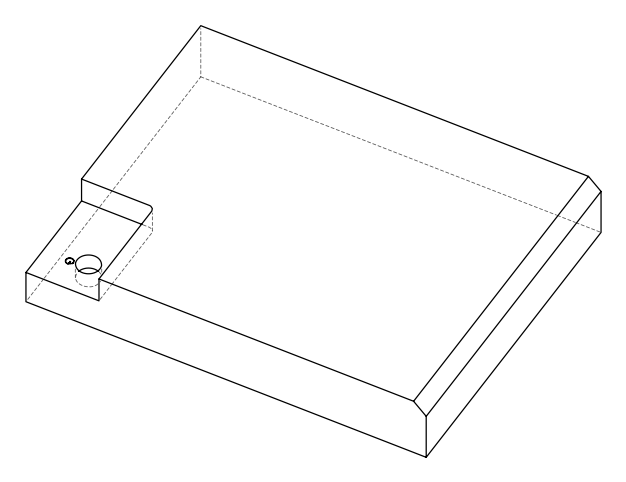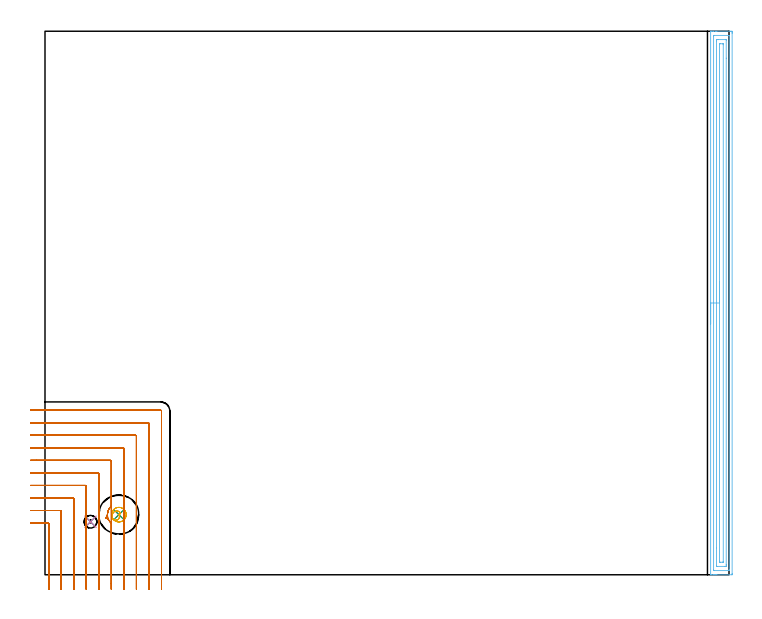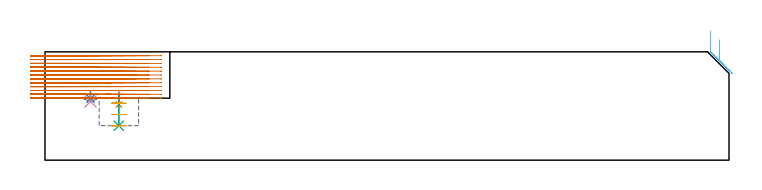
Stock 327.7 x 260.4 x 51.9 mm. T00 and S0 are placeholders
(PLAN: 7 operations, 5 tool changes, 34.7 min)
(1 SPOT_DRILL | STEP1POCKET | NXT0321_9005460120000 | 0.05 min | 2687 mm3)
(2 SPOT_DRILL_1 | STEP1POCKET_1 | NXT0321_9005460120000 | 0.03 min | 2379 mm3)
(3 DRILL_BLIND_HOLE_INTO_CENTER | STEP1POCKET | NXT0301_128 | 0.07 min | 1185 mm3)
(4 DRILL_BLIND_HOLE_INTO_CENTER_1 | STEP1POCKET_1 | NXT0301_032 | 0.02 min | 38 mm3)
(5 MILL_ROUGH_BLIND_HOLE_CONTOUR | STEP1POCKET | UGT0201_129 | Spiral | 0.44 min | 4378 mm3)
(6 AREA_MILL | FG_CHAMFER_SURFACE | UGT0205_001 | 8.56 min | 13813 mm3)
(7 MILL_CORNER_NOTCH_RECTANGULAR | CORNER_NOTCH_RECTANGULAR | NXT0201_009 | Follow Part, ap 2, ae 75% | 25.55 min | 102899 mm3)
(TOOL NXT0321_9005460120000 | NC Spot Drill, 142deg, 12mm, Carbide, Uncoated | D12 PA142 FL30 Z2)
(TOOL NXT0301_128 | Carbide Drill 12mm [861.1-1200-036A1-GP GC34] | D12 PA150 FL37.4 Z2)
(TOOL NXT0301_032 | Carbide Drill 6.1mm [860.1-0610-031A1-MM 2214] | D6.1 PA140 FL53 Z2)
(TOOL UGT0201_129 | Carbide End Mill 11.9 | D11.9 FL15 Z4)
(TOOL UGT0205_001 | Chamfer Mill 20 x 3 x 45 deg. | D20 FL50 Z2)
(TOOL NXT0201_009 | ENDMILL 8mm [2P460-0800-NA 1630] | D8 FL26 Z6)
(OP 1 SPOT_DRILL)
G17 G21 G94 G90
T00 M6
G54
G17 G0 G90 X35.4 Y28.8 S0 M3
G43 Z61.9 H0
G94 G81 G98 Z26.7 F250. R32.7
G80
M5
M2
(OP 2 SPOT_DRILL_1)
G17 G21 G94 G90
T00 M6
G54
G17 G0 G90 X21.8 Y25.4 S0 M3
G43 Z61.9 H0
G94 G81 G98 Z29.437 F250. R32.7
G80
M5
M2
(OP 3 DRILL_BLIND_HOLE_INTO_CENTER)
G17 G21 G94 G90
T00 M6
G54
G17 G0 G90 X35.4 Y28.8 S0 M3
G43 Z61.9 H1
G94 G81 G98 Z16.5 F250. R31.7
G80
M5
M2
(OP 4 DRILL_BLIND_HOLE_INTO_CENTER_1)
G17 G21 G94 G90
T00 M6
G54
G17 G0 G90 X21.8 Y25.4 S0 M3
G43 Z61.9 H1
G94 G81 G98 Z28.1 F250. R31.7
G80
M5
M2
(OP 5 MILL_ROUGH_BLIND_HOLE_CONTOUR)
G17 G21 G94 G90
T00 M6
G54
G17 G0 G90 X35.4 Y28.8 S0 M3
G43 Z61.9 H0
Z27.3
G94 G3 X35.943 Y29.519 R0.565 F250.
X34.921 Y30.483 R1.372
X32.504 Y29.552 R2.339
X32.424 Y26.957 R2.349
X37.243 Y25.824 R3.5
X32.424 Y26.957 R-3.5
X34.833 Y26.391 R1.75
X35.4 Y28.8 R1.75
G0 Z21.9
G3 X35.943 Y29.519 R0.565
X34.921 Y30.483 R1.372
X32.504 Y29.552 R2.339
X32.424 Y26.957 R2.349
X37.243 Y25.824 R3.5
X32.424 Y26.957 R-3.5
X34.833 Y26.391 R1.75
X35.4 Y28.8 R1.75
G0 Z16.5
G3 X35.943 Y29.519 R0.565
X34.921 Y30.483 R1.372
X32.504 Y29.552 R2.339
X32.424 Y26.957 R2.349
X37.243 Y25.824 R3.5
X32.424 Y26.957 R-3.5
X34.833 Y26.391 R1.75
X35.4 Y28.8 R1.75
G0 Z61.9
M5
M2
(OP 6 AREA_MILL)
G17 G21 G94 G90
T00 M6
G54
G17 G0 G90 X318.9 Y120.2 S1061 M3
G43 Z61.9 H0
G94 G1 Y120.238 Z61.028 F250.
Y120.352 Z60.163
Y120.541 Z59.312
Y120.803 Z58.48
Y121.137 Z57.674
Y121.54 Z56.9
Y122.009 Z56.164
Y122.54 Z55.472
Y123.129 Z54.829
Y123.772 Z54.239
Y124.464 Z53.708
Y125.2 Z53.24
Y125.974 Z52.837
Y126.78 Z52.503
Y127.612 Z52.241
Y128.464 Z52.052
Y129.328 Z51.938
Y130.2 Z51.9
Y260.225
X318.902 Y260.39 Z51.888
X319.033 Y260.397 Z51.76
X319.17 Y260.4 Z51.629
X319.432 Z51.367
X320.118 Z50.677
X321.335 Z49.462
X321.866 Z48.929
X328.248 Z42.549
X328.856 Y260.394 Z41.942
X329.193 Y260.39 Z41.604
X329.197 Y260.127 Z41.602
X329.199 Y259.778 Z41.601
X329.2 Y259.426 Z41.6
Y0.622
X329.195 Y0.075 Z41.603
X329.192 Y0.01 Z41.606
X329.121 Y0. Z41.676
X321.866 Z48.929
X321.335 Z49.462
X320.992 Z49.804
X320.461 Z50.335
X320.118 Z50.677
X319.17 Z51.63
X319.034 Y0.001 Z51.758
X318.978 Y0.003 Z51.813
X318.903 Y0.01 Z51.888
X318.9 Y0.175 Z51.9
Y130.2
X320.314 Z50.486
X320.315 Y257.991 Z50.485
X320.318 Y258.337 Z50.482
X320.321 Y258.378 Z50.479
X320.323 Y258.39 Z50.477
X320.352 Y258.393 Z50.448
X320.458 Y258.397 Z50.342
X320.592 Y258.4 Z50.208
X327.582 Z43.218
X327.737 Y258.397 Z43.063
X327.768 Y258.394 Z43.032
X327.778 Y258.39 Z43.022
X327.781 Y258.381 Z43.019
X327.783 Y258.344 Z43.017
X327.785 Y258.192 Z43.015
Y2.409
X327.782 Y2.063 Z43.018
X327.779 Y2.022 Z43.021
X327.777 Y2.01 Z43.023
X327.748 Y2.007 Z43.052
X327.642 Y2.003 Z43.158
X327.508 Y2. Z43.292
X320.518 Z50.282
X320.363 Y2.003 Z50.437
X320.332 Y2.006 Z50.468
X320.322 Y2.01 Z50.478
X320.319 Y2.02 Z50.481
X320.317 Y2.056 Z50.483
X320.315 Y2.208 Z50.485
X320.314 Y130.2 Z50.486
X321.728 Z49.072
X321.729 Y255.45 Z49.071
X321.731 Y256.203 Z49.069
X321.733 Y256.339 Z49.067
X321.735 Y256.382 Z49.065
X321.77 Y256.39 Z49.03
X321.866 Y256.393 Z48.934
X322.547 Y256.4 Z48.253
X326.234 Y256.399 Z44.566
X326.299 Y256.398 Z44.501
X326.349 Y256.393 Z44.451
X326.361 Y256.391 Z44.439
X326.365 Y256.381 Z44.435
X326.368 Y256.343 Z44.432
X326.371 Y256.203 Z44.429
X326.372 Y247.49 Z44.428
X326.371 Y4.95 Z44.429
X326.369 Y4.197 Z44.431
X326.367 Y4.061 Z44.433
X326.365 Y4.018 Z44.435
X326.33 Y4.01 Z44.47
X326.234 Y4.007 Z44.566
X325.553 Y4. Z45.247
X321.866 Y4.001 Z48.934
X321.802 Y4.002 Z48.999
X321.751 Y4.007 Z49.049
X321.739 Y4.009 Z49.061
X321.735 Y4.02 Z49.065
X321.732 Y4.057 Z49.068
X321.729 Y4.197 Z49.071
X321.728 Y12.91 Z49.072
Y130.2
X323.143 Z47.657
Y254.164
X323.145 Y254.292 Z47.655
X323.148 Y254.376 Z47.652
X323.15 Y254.391 Z47.65
X323.158 Y254.394 Z47.642
X323.184 Y254.397 Z47.616
X323.613 Y254.4 Z47.187
X324.503 Z46.297
X324.911 Y254.39 Z45.889
X324.951 Y254.386 Z45.849
X324.954 Y254.353 Z45.846
X324.956 Y254.305 Z45.844
X324.957 Y254.257 Z45.843
Y253.935
Y6.236
X324.955 Y6.108 Z45.845
X324.952 Y6.024 Z45.848
X324.95 Y6.009 Z45.85
X324.942 Y6.006 Z45.858
X324.916 Y6.003 Z45.884
X324.487 Y6. Z46.313
X323.597 Z47.203
X323.189 Y6.01 Z47.611
X323.149 Y6.014 Z47.651
X323.146 Y6.047 Z47.654
X323.144 Y6.096 Z47.656
X323.143 Y6.143 Z47.657
Y6.465
Y130.2
Y131.072 Z47.695
Y131.937 Z47.809
Y132.788 Z47.998
Y133.62 Z48.26
Y134.426 Z48.594
Y135.2 Z48.997
Y135.936 Z49.466
Y136.628 Z49.997
Y137.271 Z50.586
Y137.86 Z51.229
Y138.392 Z51.922
Y138.86 Z52.657
Y139.263 Z53.431
Y139.597 Z54.237
Y139.859 Z55.069
Y140.048 Z55.921
Y140.162 Z56.786
Y140.2 Z57.657
G0 Z61.9
M5
M2
(OP 7 MILL_CORNER_NOTCH_RECTANGULAR)
G17 G21 G94 G90
T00 M6
G54
G17 G0 G90 X1.8 Y-7. S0 M3
G43 Z61.9 H1
Z50.05
G94 G1 Y-4. F250.
Y24.404 F500.
G3 X1.404 Y24.8 R0.4
G1 X-4.
X-7. F250.
G0 Z61.9
X7.8 Y-7.
Z50.05
G1 Y-4.
Y30.404 F500.
G3 X7.404 Y30.8 R0.4
G1 X-4.
X-7. F250.
G0 Z61.9
X13.8 Y-7.
Z50.05
G1 Y-4.
Y36.404 F500.
G3 X13.404 Y36.8 R0.4
G1 X-4.
X-7. F250.
G0 Z61.9
X19.8 Y-7.
Z50.05
G1 Y-4.
Y42.404 F500.
G3 X19.404 Y42.8 R0.4
G1 X-4.
X-7. F250.
G0 Z61.9
X25.8 Y-7.
Z50.05
G1 Y-4.
Y48.403 F500.
G3 X25.403 Y48.8 R0.4
G1 X-4.
X-7. F250.
G0 Z61.9
X31.8 Y-7.
Z50.05
G1 Y-4.
Y54.403 F500.
G3 X31.403 Y54.8 R0.4
G1 X-4.
X-7. F250.
G0 Z61.9
X37.8 Y-7.
Z50.05
G1 Y-4.
Y60.403 F500.
G3 X37.403 Y60.8 R0.4
G1 X-4.
X-7. F250.
G0 Z61.9
X43.8 Y-7.
Z50.05
G1 Y-4.
Y66.403 F500.
G3 X43.403 Y66.8 R0.4
G1 X-4.
X-7. F250.
G0 Z61.9
X49.8 Y-7.
Z50.05
G1 Y-4.
Y72.403 F500.
G3 X49.403 Y72.8 R0.4
G1 X-4.
X-7. F250.
G0 Z61.9
X55.8 Y-7.
Z50.05
G1 Y-4.
Y78.403 F500.
G3 X55.403 Y78.8 R0.4
G1 X-4.
X-7. F250.
G0 Z61.9
X1.8 Y-7.
Z48.2
G1 Y-4.
Y24.404 F500.
G3 X1.404 Y24.8 R0.4
G1 X-4.
X-7. F250.
G0 Z61.9
X7.8 Y-7.
Z48.2
G1 Y-4.
Y30.404 F500.
G3 X7.404 Y30.8 R0.4
G1 X-4.
X-7. F250.
G0 Z61.9
X13.8 Y-7.
Z48.2
G1 Y-4.
Y36.404 F500.
G3 X13.404 Y36.8 R0.4
G1 X-4.
X-7. F250.
G0 Z61.9
X19.8 Y-7.
Z48.2
G1 Y-4.
Y42.404 F500.
G3 X19.404 Y42.8 R0.4
G1 X-4.
X-7. F250.
G0 Z61.9
X25.8 Y-7.
Z48.2
G1 Y-4.
Y48.403 F500.
G3 X25.403 Y48.8 R0.4
G1 X-4.
X-7. F250.
G0 Z61.9
X31.8 Y-7.
Z48.2
G1 Y-4.
Y54.403 F500.
G3 X31.403 Y54.8 R0.4
G1 X-4.
X-7. F250.
G0 Z61.9
X37.8 Y-7.
Z48.2
G1 Y-4.
Y60.403 F500.
G3 X37.403 Y60.8 R0.4
G1 X-4.
X-7. F250.
G0 Z61.9
X43.8 Y-7.
Z48.2
G1 Y-4.
Y66.403 F500.
G3 X43.403 Y66.8 R0.4
G1 X-4.
X-7. F250.
G0 Z61.9
X49.8 Y-7.
Z48.2
G1 Y-4.
Y72.403 F500.
G3 X49.403 Y72.8 R0.4
G1 X-4.
X-7. F250.
G0 Z61.9
X55.8 Y-7.
Z48.2
G1 Y-4.
Y78.403 F500.
G3 X55.403 Y78.8 R0.4
G1 X-4.
X-7. F250.
G0 Z61.9
X1.8 Y-7.
Z46.35
G1 Y-4.
Y24.404 F500.
G3 X1.404 Y24.8 R0.4
G1 X-4.
X-7. F250.
G0 Z61.9
X7.8 Y-7.
Z46.35
G1 Y-4.
Y30.404 F500.
G3 X7.404 Y30.8 R0.4
G1 X-4.
X-7. F250.
G0 Z61.9
X13.8 Y-7.
Z46.35
G1 Y-4.
Y36.404 F500.
G3 X13.404 Y36.8 R0.4
G1 X-4.
X-7. F250.
G0 Z61.9
X19.8 Y-7.
Z46.35
G1 Y-4.
Y42.404 F500.
G3 X19.404 Y42.8 R0.4
G1 X-4.
X-7. F250.
G0 Z61.9
X25.8 Y-7.
Z46.35
G1 Y-4.
Y48.403 F500.
G3 X25.403 Y48.8 R0.4
G1 X-4.
X-7. F250.
G0 Z61.9
X31.8 Y-7.
Z46.35
G1 Y-4.
Y54.403 F500.
G3 X31.403 Y54.8 R0.4
G1 X-4.
X-7. F250.
G0 Z61.9
X37.8 Y-7.
Z46.35
G1 Y-4.
Y60.403 F500.
G3 X37.403 Y60.8 R0.4
G1 X-4.
X-7. F250.
G0 Z61.9
X43.8 Y-7.
Z46.35
G1 Y-4.
Y66.403 F500.
G3 X43.403 Y66.8 R0.4
G1 X-4.
X-7. F250.
G0 Z61.9
X49.8 Y-7.
Z46.35
G1 Y-4.
Y72.403 F500.
G3 X49.403 Y72.8 R0.4
G1 X-4.
X-7. F250.
G0 Z61.9
X55.8 Y-7.
Z46.35
G1 Y-4.
Y78.403 F500.
G3 X55.403 Y78.8 R0.4
G1 X-4.
X-7. F250.
G0 Z61.9
X1.8 Y-7.
Z44.5
G1 Y-4.
Y24.404 F500.
G3 X1.404 Y24.8 R0.4
G1 X-4.
X-7. F250.
G0 Z61.9
X7.8 Y-7.
Z44.5
G1 Y-4.
Y30.404 F500.
G3 X7.404 Y30.8 R0.4
G1 X-4.
X-7. F250.
G0 Z61.9
X13.8 Y-7.
Z44.5
G1 Y-4.
Y36.404 F500.
G3 X13.404 Y36.8 R0.4
G1 X-4.
X-7. F250.
G0 Z61.9
X19.8 Y-7.
Z44.5
G1 Y-4.
Y42.404 F500.
G3 X19.404 Y42.8 R0.4
G1 X-4.
X-7. F250.
G0 Z61.9
X25.8 Y-7.
Z44.5
G1 Y-4.
Y48.403 F500.
G3 X25.403 Y48.8 R0.4
G1 X-4.
X-7. F250.
G0 Z61.9
X31.8 Y-7.
Z44.5
G1 Y-4.
Y54.403 F500.
G3 X31.403 Y54.8 R0.4
G1 X-4.
X-7. F250.
G0 Z61.9
X37.8 Y-7.
Z44.5
G1 Y-4.
Y60.403 F500.
G3 X37.403 Y60.8 R0.4
G1 X-4.
X-7. F250.
G0 Z61.9
X43.8 Y-7.
Z44.5
G1 Y-4.
Y66.403 F500.
G3 X43.403 Y66.8 R0.4
G1 X-4.
X-7. F250.
G0 Z61.9
X49.8 Y-7.
Z44.5
G1 Y-4.
Y72.403 F500.
G3 X49.403 Y72.8 R0.4
G1 X-4.
X-7. F250.
G0 Z61.9
X55.8 Y-7.
Z44.5
G1 Y-4.
Y78.403 F500.
G3 X55.403 Y78.8 R0.4
G1 X-4.
X-7. F250.
G0 Z61.9
X1.8 Y-7.
Z42.65
G1 Y-4.
Y24.404 F500.
G3 X1.404 Y24.8 R0.4
G1 X-4.
X-7. F250.
G0 Z61.9
X7.8 Y-7.
Z42.65
G1 Y-4.
Y30.404 F500.
G3 X7.404 Y30.8 R0.4
G1 X-4.
X-7. F250.
G0 Z61.9
X13.8 Y-7.
Z42.65
G1 Y-4.
Y36.404 F500.
G3 X13.404 Y36.8 R0.4
G1 X-4.
X-7. F250.
G0 Z61.9
X19.8 Y-7.
Z42.65
G1 Y-4.
Y42.404 F500.
G3 X19.404 Y42.8 R0.4
G1 X-4.
X-7. F250.
G0 Z61.9
X25.8 Y-7.
Z42.65
G1 Y-4.
Y48.403 F500.
G3 X25.403 Y48.8 R0.4
G1 X-4.
X-7. F250.
G0 Z61.9
X31.8 Y-7.
Z42.65
G1 Y-4.
Y54.403 F500.
G3 X31.403 Y54.8 R0.4
G1 X-4.
X-7. F250.
G0 Z61.9
X37.8 Y-7.
Z42.65
G1 Y-4.
Y60.403 F500.
G3 X37.403 Y60.8 R0.4
G1 X-4.
X-7. F250.
G0 Z61.9
X43.8 Y-7.
Z42.65
G1 Y-4.
Y66.403 F500.
G3 X43.403 Y66.8 R0.4
G1 X-4.
X-7. F250.
G0 Z61.9
X49.8 Y-7.
Z42.65
G1 Y-4.
Y72.403 F500.
G3 X49.403 Y72.8 R0.4
G1 X-4.
X-7. F250.
G0 Z61.9
X55.8 Y-7.
Z42.65
G1 Y-4.
Y78.403 F500.
G3 X55.403 Y78.8 R0.4
G1 X-4.
X-7. F250.
G0 Z61.9
X1.8 Y-7.
Z40.8
G1 Y-4.
Y24.404 F500.
G3 X1.404 Y24.8 R0.4
G1 X-4.
X-7. F250.
G0 Z61.9
X7.8 Y-7.
Z40.8
G1 Y-4.
Y30.404 F500.
G3 X7.404 Y30.8 R0.4
G1 X-4.
X-7. F250.
G0 Z61.9
X13.8 Y-7.
Z40.8
G1 Y-4.
Y36.404 F500.
G3 X13.404 Y36.8 R0.4
G1 X-4.
X-7. F250.
G0 Z61.9
X19.8 Y-7.
Z40.8
G1 Y-4.
Y42.404 F500.
G3 X19.404 Y42.8 R0.4
G1 X-4.
X-7. F250.
G0 Z61.9
X25.8 Y-7.
Z40.8
G1 Y-4.
Y48.403 F500.
G3 X25.403 Y48.8 R0.4
G1 X-4.
X-7. F250.
G0 Z61.9
X31.8 Y-7.
Z40.8
G1 Y-4.
Y54.403 F500.
G3 X31.403 Y54.8 R0.4
G1 X-4.
X-7. F250.
G0 Z61.9
X37.8 Y-7.
Z40.8
G1 Y-4.
Y60.403 F500.
G3 X37.403 Y60.8 R0.4
G1 X-4.
X-7. F250.
G0 Z61.9
X43.8 Y-7.
Z40.8
G1 Y-4.
Y66.403 F500.
G3 X43.403 Y66.8 R0.4
G1 X-4.
X-7. F250.
G0 Z61.9
X49.8 Y-7.
Z40.8
G1 Y-4.
Y72.403 F500.
G3 X49.403 Y72.8 R0.4
G1 X-4.
X-7. F250.
G0 Z61.9
X55.8 Y-7.
Z40.8
G1 Y-4.
Y78.403 F500.
G3 X55.403 Y78.8 R0.4
G1 X-4.
X-7. F250.
G0 Z61.9
X1.8 Y-7.
Z38.95
G1 Y-4.
Y24.404 F500.
G3 X1.404 Y24.8 R0.4
G1 X-4.
X-7. F250.
G0 Z61.9
X7.8 Y-7.
Z38.95
G1 Y-4.
Y30.404 F500.
G3 X7.404 Y30.8 R0.4
G1 X-4.
X-7. F250.
G0 Z61.9
X13.8 Y-7.
Z38.95
G1 Y-4.
Y36.404 F500.
G3 X13.404 Y36.8 R0.4
G1 X-4.
X-7. F250.
G0 Z61.9
X19.8 Y-7.
Z38.95
G1 Y-4.
Y42.404 F500.
G3 X19.404 Y42.8 R0.4
G1 X-4.
X-7. F250.
G0 Z61.9
X25.8 Y-7.
Z38.95
G1 Y-4.
Y48.403 F500.
G3 X25.403 Y48.8 R0.4
G1 X-4.
X-7. F250.
G0 Z61.9
X31.8 Y-7.
Z38.95
G1 Y-4.
Y24.702 F500.
X31.566 Y24.911
X31.16 Y25.397
X30.754 Y25.915
G3 X29.119 Y27.233 R4.
X29.956 Y29.174 R4.
G1 X30.069 Y29.978
X30.133 Y30.227
X30.294 Y30.669
X30.473 Y31.136
X30.617 Y31.433
X30.765 Y31.666
X31.233 Y32.317
X31.48 Y32.604
X31.8 Y32.877
Y48.403
Y54.403
G3 X31.403 Y54.8 R0.4
G1 X-4.
X-7. F250.
G0 Z61.9
X37.8 Y-7.
Z38.95
G1 Y-4.
Y23.92 F500.
Y26.92 F250.
G0 Z61.9
Y30.702
Z38.95
G1 Y33.702
Y60.403 F500.
G3 X37.403 Y60.8 R0.4
G1 X-4.
X-7. F250.
G0 Z61.9
X43.8 Y-7.
Z38.95
G1 Y-4.
Y66.403 F500.
G3 X43.403 Y66.8 R0.4
G1 X-4.
X-7. F250.
G0 Z61.9
X49.8 Y-7.
Z38.95
G1 Y-4.
Y72.403 F500.
G3 X49.403 Y72.8 R0.4
G1 X-4.
X-7. F250.
G0 Z61.9
X55.8 Y-7.
Z38.95
G1 Y-4.
Y78.403 F500.
G3 X55.403 Y78.8 R0.4
G1 X-4.
X-7. F250.
G0 Z61.9
X1.8 Y-7.
Z37.1
G1 Y-4.
Y24.404 F500.
G3 X1.404 Y24.8 R0.4
G1 X-4.
X-7. F250.
G0 Z61.9
X7.8 Y-7.
Z37.1
G1 Y-4.
Y30.404 F500.
G3 X7.404 Y30.8 R0.4
G1 X-4.
X-7. F250.
G0 Z61.9
X13.8 Y-7.
Z37.1
G1 Y-4.
Y36.404 F500.
G3 X13.404 Y36.8 R0.4
G1 X-4.
X-7. F250.
G0 Z61.9
X19.8 Y-7.
Z37.1
G1 Y-4.
Y42.404 F500.
G3 X19.404 Y42.8 R0.4
G1 X-4.
X-7. F250.
G0 Z61.9
X25.8 Y-7.
Z37.1
G1 Y-4.
Y48.403 F500.
G3 X25.403 Y48.8 R0.4
G1 X-4.
X-7. F250.
G0 Z61.9
X31.8 Y-7.
Z37.1
G1 Y-4.
Y24.702 F500.
X31.566 Y24.911
X31.16 Y25.397
X30.754 Y25.915
G3 X29.119 Y27.233 R4.
X29.956 Y29.174 R4.
G1 X30.069 Y29.978
X30.133 Y30.227
X30.294 Y30.669
X30.473 Y31.136
X30.617 Y31.433
X30.765 Y31.666
X31.233 Y32.317
X31.48 Y32.604
X31.8 Y32.877
Y48.403
Y54.403
G3 X31.403 Y54.8 R0.4
G1 X-4.
X-7. F250.
G0 Z61.9
X37.8 Y-7.
Z37.1
G1 Y-4.
Y23.92 F500.
Y26.92 F250.
G0 Z61.9
Y30.702
Z37.1
G1 Y33.702
Y60.403 F500.
G3 X37.403 Y60.8 R0.4
G1 X-4.
X-7. F250.
G0 Z61.9
X43.8 Y-7.
Z37.1
G1 Y-4.
Y66.403 F500.
G3 X43.403 Y66.8 R0.4
G1 X-4.
X-7. F250.
G0 Z61.9
X49.8 Y-7.
Z37.1
G1 Y-4.
Y72.403 F500.
G3 X49.403 Y72.8 R0.4
G1 X-4.
X-7. F250.
G0 Z61.9
X55.8 Y-7.
Z37.1
G1 Y-4.
Y78.403 F500.
G3 X55.403 Y78.8 R0.4
G1 X-4.
X-7. F250.
G0 Z61.9
X1.8 Y-7.
Z35.25
G1 Y-4.
Y24.404 F500.
G3 X1.404 Y24.8 R0.4
G1 X-4.
X-7. F250.
G0 Z61.9
X7.8 Y-7.
Z35.25
G1 Y-4.
Y30.404 F500.
G3 X7.404 Y30.8 R0.4
G1 X-4.
X-7. F250.
G0 Z61.9
X13.8 Y-7.
Z35.25
G1 Y-4.
Y36.404 F500.
G3 X13.404 Y36.8 R0.4
G1 X-4.
X-7. F250.
G0 Z61.9
X19.8 Y-7.
Z35.25
G1 Y-4.
Y42.404 F500.
G3 X19.404 Y42.8 R0.4
G1 X-4.
X-7. F250.
G0 Z61.9
X25.8 Y-7.
Z35.25
G1 Y-4.
Y48.403 F500.
G3 X25.403 Y48.8 R0.4
G1 X-4.
X-7. F250.
G0 Z61.9
X31.8 Y-7.
Z35.25
G1 Y-4.
Y24.702 F500.
X31.566 Y24.911
X31.16 Y25.397
X30.754 Y25.915
G3 X29.119 Y27.233 R4.
X29.956 Y29.174 R4.
G1 X30.069 Y29.978
X30.133 Y30.227
X30.294 Y30.669
X30.473 Y31.136
X30.617 Y31.433
X30.764 Y31.665
X31.238 Y32.324
X31.479 Y32.603
X31.8 Y32.876
Y54.403
G3 X31.403 Y54.8 R0.4
G1 X-4.
X-7. F250.
G0 Z61.9
X37.8 Y-7.
Z35.25
G1 Y-4.
Y23.919 F500.
Y26.919 F250.
G0 Z61.9
Y30.702
Z35.25
G1 Y33.702
Y60.403 F500.
G3 X37.403 Y60.8 R0.4
G1 X-4.
X-7. F250.
G0 Z61.9
X43.8 Y-7.
Z35.25
G1 Y-4.
Y66.403 F500.
G3 X43.403 Y66.8 R0.4
G1 X-4.
X-7. F250.
G0 Z61.9
X49.8 Y-7.
Z35.25
G1 Y-4.
Y72.403 F500.
G3 X49.403 Y72.8 R0.4
G1 X-4.
X-7. F250.
G0 Z61.9
X55.8 Y-7.
Z35.25
G1 Y-4.
Y78.403 F500.
G3 X55.403 Y78.8 R0.4
G1 X-4.
X-7. F250.
G0 Z61.9
X1.8 Y-7.
Z33.4
G1 Y-4.
Y24.404 F500.
G3 X1.404 Y24.8 R0.4
G1 X-4.
X-7. F250.
G0 Z61.9
X7.8 Y-7.
Z33.4
G1 Y-4.
Y30.404 F500.
G3 X7.404 Y30.8 R0.4
G1 X-4.
X-7. F250.
G0 Z61.9
X13.8 Y-7.
Z33.4
G1 Y-4.
Y36.404 F500.
G3 X13.404 Y36.8 R0.4
G1 X-4.
X-7. F250.
G0 Z61.9
X19.8 Y-7.
Z33.4
G1 Y-4.
Y42.404 F500.
G3 X19.404 Y42.8 R0.4
G1 X-4.
X-7. F250.
G0 Z61.9
X25.8 Y-7.
Z33.4
G1 Y-4.
Y48.403 F500.
G3 X25.403 Y48.8 R0.4
G1 X-4.
X-7. F250.
G0 Z61.9
X31.8 Y-7.
Z33.4
G1 Y-4.
Y24.702 F500.
X31.566 Y24.911
X31.161 Y25.396
X30.746 Y25.925
G3 X29.119 Y27.233 R4.
X29.956 Y29.174 R4.
G1 X30.069 Y29.978
X30.133 Y30.227
X30.294 Y30.669
X30.473 Y31.136
X30.617 Y31.433
X30.764 Y31.665
X31.238 Y32.324
X31.479 Y32.603
X31.8 Y32.876
Y54.403
G3 X31.403 Y54.8 R0.4
G1 X-4.
X-7. F250.
G0 Z61.9
X37.8 Y-7.
Z33.4
G1 Y-4.
Y23.919 F500.
Y26.919 F250.
G0 Z61.9
Y30.702
Z33.4
G1 Y33.702
Y60.403 F500.
G3 X37.403 Y60.8 R0.4
G1 X-4.
X-7. F250.
G0 Z61.9
X43.8 Y-7.
Z33.4
G1 Y-4.
Y66.403 F500.
G3 X43.403 Y66.8 R0.4
G1 X-4.
X-7. F250.
G0 Z61.9
X49.8 Y-7.
Z33.4
G1 Y-4.
Y72.403 F500.
G3 X49.403 Y72.8 R0.4
G1 X-4.
X-7. F250.
G0 Z61.9
X55.8 Y-7.
Z33.4
G1 Y-4.
Y78.403 F500.
G3 X55.403 Y78.8 R0.4
G1 X-4.
X-7. F250.
G0 Z61.9
X1.8 Y-7.
Z31.55
G1 Y-4.
Y24.404 F500.
G3 X1.404 Y24.8 R0.4
G1 X-4.
X-7. F250.
G0 Z61.9
X7.8 Y-7.
Z31.55
G1 Y-4.
Y30.404 F500.
G3 X7.404 Y30.8 R0.4
G1 X-4.
X-7. F250.
G0 Z61.9
X13.8 Y-7.
Z31.55
G1 Y-4.
Y36.404 F500.
G3 X13.404 Y36.8 R0.4
G1 X-4.
X-7. F250.
G0 Z61.9
X19.8 Y-7.
Z31.55
G1 Y-4.
Y42.404 F500.
G3 X19.404 Y42.8 R0.4
G1 X-4.
X-7. F250.
G0 Z61.9
X25.8 Y-7.
Z31.55
G1 Y-4.
Y48.403 F500.
G3 X25.403 Y48.8 R0.4
G1 X-4.
X-7. F250.
G0 Z61.9
X31.8 Y-7.
Z31.55
G1 Y-4.
Y24.702 F500.
X31.566 Y24.911
X31.41 Y25.098
X31.161 Y25.396
X30.746 Y25.925
G3 X29.119 Y27.233 R4.
X29.956 Y29.175 R4.
G1 X30.069 Y29.978
X30.133 Y30.227
X30.294 Y30.669
X30.473 Y31.136
X30.617 Y31.433
X30.764 Y31.666
X31.236 Y32.32
X31.479 Y32.603
X31.8 Y32.876
Y54.403
G3 X31.403 Y54.8 R0.4
G1 X-4.
X-7. F250.
G0 Z61.9
X37.8 Y-7.
Z31.55
G1 Y-4.
Y23.919 F500.
Y26.919 F250.
G0 Z61.9
Y30.702
Z31.55
G1 Y33.702
Y60.403 F500.
G3 X37.403 Y60.8 R0.4
G1 X-4.
X-7. F250.
G0 Z61.9
X43.8 Y-7.
Z31.55
G1 Y-4.
Y66.403 F500.
G3 X43.403 Y66.8 R0.4
G1 X-4.
X-7. F250.
G0 Z61.9
X49.8 Y-7.
Z31.55
G1 Y-4.
Y72.403 F500.
G3 X49.403 Y72.8 R0.4
G1 X-4.
X-7. F250.
G0 Z61.9
X55.8 Y-7.
Z31.55
G1 Y-4.
Y78.403 F500.
G3 X55.403 Y78.8 R0.4
G1 X-4.
X-7. F250.
G0 Z61.9
X1.8 Y-7.
Z29.7
G1 Y-4.
Y24.404 F500.
G3 X1.404 Y24.8 R0.4
G1 X-4.
X-7. F250.
G0 Z61.9
X7.8 Y-7.
Z29.7
G1 Y-4.
Y30.404 F500.
G3 X7.404 Y30.8 R0.4
G1 X-4.
X-7. F250.
G0 Z61.9
X13.8 Y-7.
Z29.7
G1 Y-4.
Y36.404 F500.
G3 X13.404 Y36.8 R0.4
G1 X-4.
X-7. F250.
G0 Z61.9
X19.8 Y-7.
Z29.7
G1 Y-4.
Y42.404 F500.
G3 X19.404 Y42.8 R0.4
G1 X-4.
X-7. F250.
G0 Z61.9
X25.8 Y-7.
Z29.7
G1 Y-4.
Y48.403 F500.
G3 X25.403 Y48.8 R0.4
G1 X-4.
X-7. F250.
G0 Z61.9
X31.8 Y-7.
Z29.7
G1 Y-4.
Y24.702 F500.
X31.566 Y24.911
X31.16 Y25.397
X30.799 Y25.857
X30.68 Y26.058
X30.438 Y26.578
X30.259 Y26.979
X30.162 Y27.259
X30.091 Y27.577
X30.009 Y28.078
X29.95 Y28.492
X29.941 Y28.729
X29.967 Y29.108
X30.017 Y29.605
X30.069 Y29.978
X30.133 Y30.227
X30.294 Y30.669
X30.473 Y31.136
X30.617 Y31.433
X30.765 Y31.666
X31.196 Y32.266
X31.233 Y32.317
X31.48 Y32.604
X31.8 Y32.877
Y48.403
Y54.403
G3 X31.403 Y54.8 R0.4
G1 X-4.
X-7. F250.
G0 Z61.9
X37.8 Y-7.
Z29.7
G1 Y-4.
Y23.92 F500.
Y26.92 F250.
G0 Z61.9
Y30.702
Z29.7
G1 Y33.702
Y60.403 F500.
G3 X37.403 Y60.8 R0.4
G1 X-4.
X-7. F250.
G0 Z61.9
X43.8 Y-7.
Z29.7
G1 Y-4.
Y66.403 F500.
G3 X43.403 Y66.8 R0.4
G1 X-4.
X-7. F250.
G0 Z61.9
X49.8 Y-7.
Z29.7
G1 Y-4.
Y72.403 F500.
G3 X49.403 Y72.8 R0.4
G1 X-4.
X-7. F250.
G0 Z61.9
X55.8 Y-7.
Z29.7
G1 Y-4.
Y78.403 F500.
G3 X55.403 Y78.8 R0.4
G1 X-4.
X-7. F250.
G0 Z61.9
M5
M2
